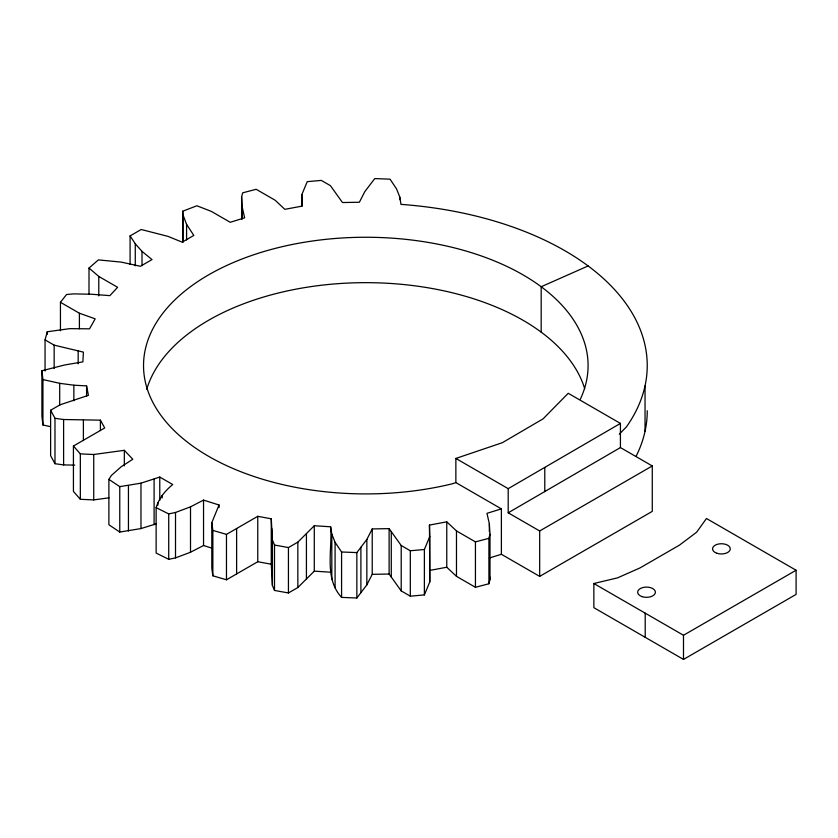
<?xml version="1.0" encoding="UTF-8"?>
<svg xmlns="http://www.w3.org/2000/svg" width="838" height="838" viewBox="0 0 838 838"><rect width="100%" height="100%" fill="white"/><g stroke="black" fill="none" stroke-linecap="round" stroke-linejoin="round"><path stroke-width="1.26" d="M241.616 219.011L241.616 196.951L242.695 192.824L256.177 189.283L275.126 200.23L284.836 209.332L302.13 206.106L301.827 194.636L307.221 181.668L321.3 180.4L330.402 185.659L342.491 202.545L359.376 202.241L364.76 191.713L374.764 178.578L390.037 179.175L396.521 188.854L399.789 197.024L400.973 204.367A281.432 162.488 0 0 1 626.415 426.919L619.282 434.147M241.616 196.951L242.266 207.342L244.644 217.828L230.22 222.29L211.386 211.417L196.888 205.771L182.736 211.207L182.956 214.79L186.581 224.354L193.819 235.447L182.202 242.151L167.988 236.379L141.193 229.497L130.089 235.907L135.274 243.774L142.01 251.379L152.013 259.581L140.396 266.285L121.185 262.105L98.402 259.895L89.006 268.055L98.779 276.435L117.613 287.308L109.883 295.636L91.719 294.253L73.723 293.887L66.579 294.505L60.441 302.288L79.401 313.234L95.165 318.838L89.572 328.821L69.701 328.653L47.253 331.764L45.063 339.893L54.156 345.141L83.402 352.128L82.878 361.869L64.652 364.98L41.9 370.752L42.937 379.572L59.697 383.322L73.859 385.208L86.576 385.889L88.419 395.327L60.032 404.817L50.615 410.253L54.983 418.298L63.604 419.513L100.413 420.163L104.729 427.956L73.43 446.026L80.333 453.892L93.73 454.5L124.328 450.32L132.792 459.266L121.154 466.787L111.391 475.45L108.888 479.367L119.761 486.637L140.973 483.17L159.775 477.063L172.722 484.532C165.327 490.597 158.864 498.327 156.13 507.639L168.721 513.914L175.509 512.468L190.509 506.833L203.54 500.108L219.032 505L211.794 522.671L212.852 530.402L226.47 534.382L257.769 516.313L271.271 518.806L272.402 540.06L274.508 545.035L288.44 547.56L297.846 542.123L314.292 525.73L330.633 526.798C332.581 550.199 323.814 578.052 341.579 597.4L356.852 597.997L356.852 552.588L366.845 539.452L372.229 528.935L389.115 528.631L389.115 574.03L401.213 590.916L410.316 596.174L424.384 594.907L429.779 581.949L429.475 525.07L446.769 521.844L446.769 567.242L456.48 576.345L475.439 587.291L488.91 583.751L488.91 538.342L490 534.215L489.35 523.823L486.962 513.338L501.386 508.876L501.386 554.285L539.672 576.387L652.278 511.369L652.278 465.959L620.424 447.576L620.424 423.42L568.227 393.284L543.108 418.832L502.371 442.684L455.862 458.438L455.862 482.594L501.386 508.876M488.91 583.751L490 579.624L490 534.215M424.384 594.907L424.384 549.498L429.779 536.54L429.475 525.07M356.852 597.997L366.845 584.861L372.229 574.334L372.229 528.935M271.271 518.806L271.271 564.215L272.402 585.469L274.508 590.444L288.44 592.958L297.846 587.532L314.292 571.139L314.292 525.73M455.862 458.438L508.195 488.659L620.424 423.42M508.195 488.659L508.195 512.804L620.424 447.576M211.794 522.671L211.794 568.07L212.852 575.811L226.47 579.791L257.769 561.722L271.271 564.215M508.195 512.804L539.672 530.978L652.278 465.959M593.859 583.52L683.494 635.267L796.1 570.249L796.1 594.404L683.494 659.422L593.859 607.665L593.859 583.52L617.596 577.843L640.012 567.913L679.44 545.15L696.629 532.214L706.465 518.502L796.1 570.249M156.13 507.639L156.13 553.049L168.721 559.323L175.509 557.878L190.509 552.242L203.54 545.517L211.878 548.146M588.119 265.95L541.18 286.743L541.18 332.152M108.888 479.367L108.888 524.777L119.761 532.046L140.973 528.579L156.371 523.792M455.862 482.594L452.321 483.798A222.28 128.329 0 0 1 147.059 388.371A222.28 128.329 0 0 1 375.319 237.374A222.28 128.329 0 0 1 580.378 399.087M489.361 558.003L501.386 554.285M446.769 521.844L456.48 530.936L475.439 541.882L488.91 538.342M429.475 570.469L446.769 567.242M73.43 446.026L73.43 491.435L80.333 499.301L93.73 499.909L109.024 497.824M389.115 528.631L401.213 545.507L410.316 550.765L424.384 549.498M372.229 574.334L389.115 574.03M50.615 410.253L50.615 455.663L54.983 463.707L63.604 464.912L74.739 465.111M330.633 526.798L331.817 534.141L335.085 542.312L341.579 551.991L356.852 552.588M314.292 571.139L330.633 572.207M41.9 370.752L41.9 416.161L42.937 424.981L50.123 426.584M489.832 577.026L490 579.624M683.494 635.267L683.494 659.422M645.208 613.165L645.208 637.32M645.04 385.889L645.04 431.298M544.784 467.531L544.784 491.686M539.672 530.978L539.672 576.387M489.35 523.823L489.35 531.617M475.439 541.882L475.439 587.291M456.48 530.936L456.48 576.345M429.779 536.54L429.779 581.949M410.316 550.765L410.316 596.174M401.213 545.507L401.213 590.916M399.789 197.024L399.789 199.622M391.283 531.648L391.283 577.057M366.845 539.452L366.845 584.861M360.895 547.277L360.895 592.686M341.579 551.991L341.579 597.4M335.085 542.312L335.085 587.721M331.817 534.141L331.817 579.55M306.425 533.576L306.425 578.985M301.827 194.636L301.827 206.305M297.846 542.123L297.846 587.532M288.44 547.56L288.44 592.958M274.508 545.035L274.508 590.444M272.402 540.06L272.402 585.469M271.795 528.631L271.795 574.04M257.769 516.313L257.769 561.722M242.266 207.342L242.266 219.022M236.62 528.527L236.62 573.936M226.47 534.382L226.47 579.791M219.032 505L219.032 507.598M212.852 530.402L212.852 575.811M203.54 500.108L203.54 545.517M190.509 506.833L190.509 552.242M186.581 224.354L186.581 239.919M182.956 214.79L182.956 242.035M182.736 211.207L182.736 242.339M175.509 512.468L175.509 557.878M168.721 513.914L168.721 559.323M162.143 495.384L162.143 497.982M159.775 477.063L159.775 500.412M157.921 502.622L157.921 505.22M154.098 479.273L154.098 524.682M142.01 251.379L142.01 265.646M140.973 483.17L140.973 528.579M135.274 243.774L135.274 265.835M130.089 235.907L130.089 264.441M128.444 485.611L128.444 531.009M124.328 450.32L124.328 465.897M119.761 486.637L119.761 532.046M100.413 420.163L100.413 430.543M98.779 276.435L98.779 295.887M93.73 454.5L93.73 499.909M89.006 268.055L89.006 294.002M86.576 385.889L86.576 396.269M83.391 419.859L83.391 440.62M80.333 453.892L80.333 499.301M79.401 313.234L79.401 328.8M78.175 350.881L78.175 363.849M73.859 385.208L73.859 400.774M63.604 419.513L63.604 464.912M60.441 302.288L60.441 330.832M59.697 383.322L59.697 405.372M54.983 418.298L54.983 463.707M54.156 345.141L54.156 368.5M47.253 331.764L47.253 334.362M45.063 339.893L45.063 371.025M42.937 379.572L42.937 424.981M647.24 410.725A281.432 162.488 0 0 1 636.084 456.291M146.744 389.241A222.28 128.329 0 0 1 365.263 282.657A222.28 128.329 0 0 1 584.683 388.633M642.097 596.646A8.872 5.122 0 0 0 655.4 592.204A8.872 5.122 0 0 0 642.097 587.773A8.872 5.122 0 0 0 642.097 596.646M716.982 553.29A8.872 5.122 0 0 0 730.286 548.859A8.872 5.122 0 0 0 716.982 544.417A8.872 5.122 0 0 0 716.982 553.29"/></g></svg>
